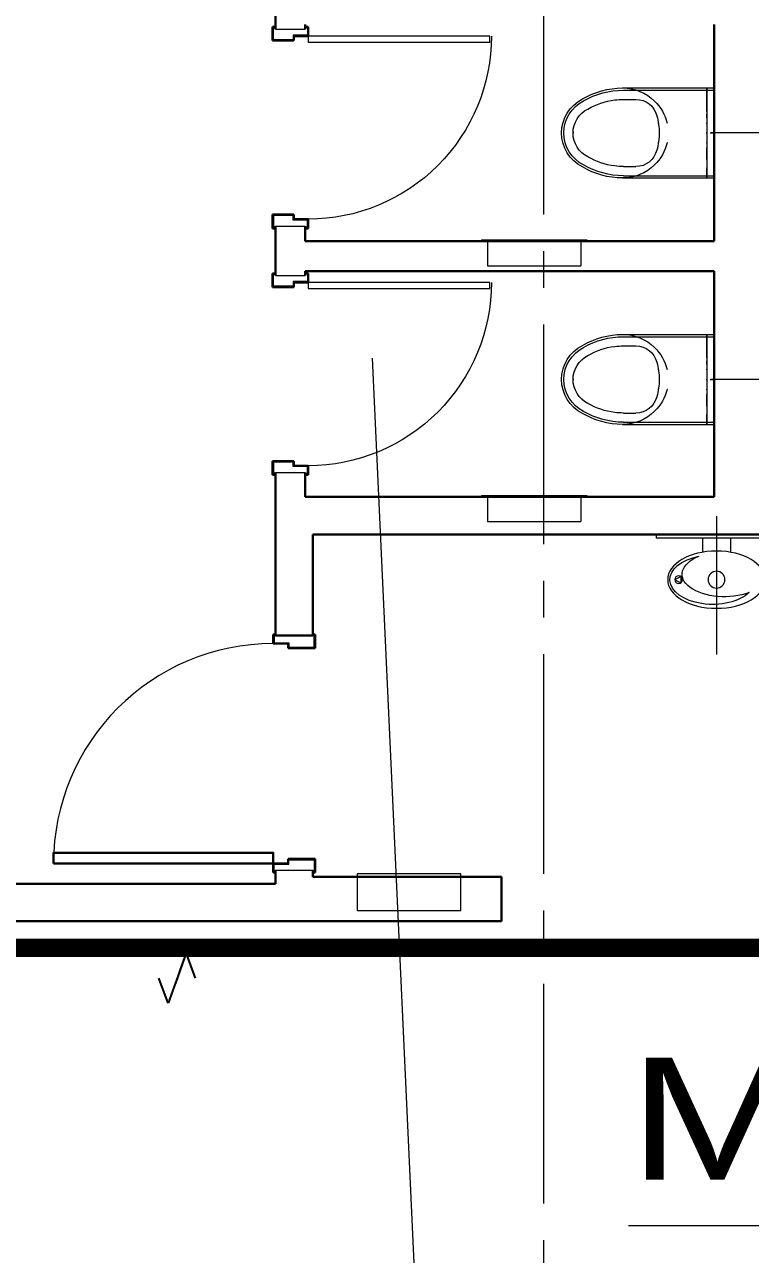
# Model space of a CAD drawing. Header units: inches. Extents: x -26012 to 27, y -3347 to 2082.
# Drawn here: x -23666 to -23547.1, y 489.3 to 690.8 of the extents above; entities that cross this region are included whole.
import ezdxf

# ---------------------------------------------------------------- set-up
doc = ezdxf.new("R2010")
doc.units = ezdxf.units.IN
doc.header["$LTSCALE"] = 48
doc.header["$MEASUREMENT"] = 0
doc.linetypes.add('A_Column Grid$0$CENTER2', pattern=[1.125, 0.75, -0.125, 0.125, -0.125])
doc.linetypes.add('Core Callout Boundary$0$DASHED2', pattern=[0.375, 0.25, -0.125])
doc.layers.get('0').update_dxf_attribs({"plot": 0})
for name, color, linetype in [('A104$0$A-AREA-IDEN', 8, 'Continuous'), ('A104$0$A-DOOR', 8, 'Continuous'), ('A104$0$A-DOOR-FRAM', 8, 'Continuous'), ('A104$0$A-FLOR-PFIX', 8, 'Continuous'), ('A104$0$A-FLOR-SPCL', 8, 'Continuous'), ('A104$0$A-WALL-FULL-INTR', 8, 'Continuous'), ('A_Column Grid$0$A-GRID-GRD1-15', 8, 'A_Column Grid$0$CENTER2'), ('Core Callout Boundary$0$A-Detl-Iden', 6, 'Continuous'), ('M-HVAC-supp @ 96', 93, 'Continuous'), ('XREF', 8, 'Continuous')]:
    doc.layers.add(name, color=color, linetype=linetype)
doc.styles.add('A104$0$Arial', font='arial.ttf', dxfattribs={"height": 0.076839})

# ---------------------------------------------------------------- blocks, each defined once
blk = doc.blocks.new('A104')
at = {"layer": 'A104$0$A-AREA-IDEN', "lineweight": 13}
blk.add_line((-23567.0737, 494.0961, 0.2066), (-23431.436, 494.0961, 0.2066), dxfattribs=at)
at = {"layer": 'A104$0$A-AREA-IDEN', "lineweight": 0, "elevation": 0.2066, "flags": 128}
blk.add_lwpolyline([(-23567.0737, 413.2278), (-23598.7656, 413.2278), (-23609.0394, 636.1473)], dxfattribs=at)
at = {"layer": 'A104$0$A-DOOR', "lineweight": 0, "extrusion": (0, 0, -1)}
for centre in [(23619.5351, 688.9088), (23619.5357, 648.5338)]:
    blk.add_arc(centre, 30.0003, 180, 270.000004, dxfattribs=at)
at = {"layer": 'A104$0$A-DOOR', "lineweight": 0}
blk.add_arc((-23625.2842, 553.3871), 36, 90, 180, dxfattribs=at)
at = {"layer": 'A104$0$A-DOOR', "lineweight": 13}
for points in [[(-23619.5351, 687.9068), (-23589.7871, 687.9068), (-23589.7871, 688.9087), (-23619.5351, 688.9087)], [(-23619.5357, 647.5318), (-23589.7877, 647.5318), (-23589.7877, 648.5337), (-23619.5357, 648.5337)]]:
    blk.add_3dface(points, dxfattribs=at)
at = {"layer": 'A104$0$A-DOOR', "lineweight": 30}
blk.add_3dface([(-23661.2842, 553.3871), (-23661.2842, 555.1371), (-23625.2842, 555.1371), (-23625.2842, 553.3871)], dxfattribs=at)
at = {"layer": 'A104$0$A-DOOR-FRAM', "lineweight": 30, "extrusion": (0, 0, -1)}
for p, q in [((-23625.3865, 688.1582), (-23625.3865, 690.4097)), ((-23625.3865, 690.4097), (-23625.0115, 690.4097)), ((-23619.5351, 690.4097), (-23619.9101, 690.4097)), ((-23619.5351, 690.4097), (-23619.5351, 688.9087)), ((-23621.887, 688.1582), (-23625.3865, 688.1582)), ((-23619.5351, 688.9087), (-23621.887, 688.9087)), ((-23621.887, 688.9087), (-23621.887, 688.1582)), ((-23625.3865, 659.6594), (-23625.3865, 657.408)), ((-23621.887, 659.6594), (-23625.3865, 659.6594)), ((-23621.887, 658.9089), (-23621.887, 659.6594)), ((-23619.5351, 658.9089), (-23621.887, 658.9089)), ((-23619.5351, 657.408), (-23619.5351, 658.9089)), ((-23625.3865, 657.408), (-23625.0115, 657.408)), ((-23619.5351, 657.408), (-23619.9101, 657.408)), ((-23625.3871, 647.7832), (-23625.3871, 650.0347)), ((-23625.3871, 650.0347), (-23625.0121, 650.0347)), ((-23619.5357, 650.0347), (-23619.9107, 650.0347)), ((-23619.5357, 650.0347), (-23619.5357, 648.5337)), ((-23621.8876, 647.7832), (-23625.3871, 647.7832)), ((-23619.5357, 648.5337), (-23621.8876, 648.5337)), ((-23621.8876, 648.5337), (-23621.8876, 647.7832)), ((-23625.3871, 619.2844), (-23625.3871, 617.033)), ((-23621.8876, 619.2844), (-23625.3871, 619.2844)), ((-23621.8876, 618.5339), (-23621.8876, 619.2844)), ((-23619.5357, 618.5339), (-23621.8876, 618.5339)), ((-23619.5357, 617.033), (-23619.5357, 618.5339)), ((-23625.3871, 617.033), (-23625.0121, 617.033)), ((-23619.5357, 617.033), (-23619.9107, 617.033)), ((-23625.2843, 590.8885), (-23625.2843, 589.3875)), ((-23625.2843, 590.8885), (-23624.9093, 590.8885)), ((-23618.4093, 590.8885), (-23618.7843, 590.8885)), ((-23618.4093, 588.637), (-23618.4093, 590.8885)), ((-23625.2843, 589.3875), (-23622.8621, 589.3875)), ((-23622.8621, 589.3875), (-23622.8621, 588.637)), ((-23622.8621, 588.637), (-23618.4093, 588.637)), ((-23622.8621, 553.3875), (-23622.8621, 554.138)), ((-23622.8621, 554.138), (-23618.4093, 554.138)), ((-23618.4093, 554.138), (-23618.4093, 551.8865)), ((-23625.2843, 551.8865), (-23625.2843, 553.3875)), ((-23625.2843, 553.3875), (-23622.8621, 553.3875)), ((-23625.2843, 551.8865), (-23624.9093, 551.8865)), ((-23618.4093, 551.8865), (-23618.7843, 551.8865))]:
    blk.add_line(p, q, dxfattribs=at)
at = {"layer": 'A104$0$A-DOOR-FRAM', "lineweight": 13, "extrusion": (0, 0, -1)}
for p, q in [((-23625.2364, 688.3083), (-23625.2364, 690.2596)), ((-23625.2364, 690.2596), (-23625.0115, 690.2596)), ((-23625.0115, 690.2596), (-23625.0115, 690.4097)), ((-23619.6852, 689.0588), (-23622.0371, 689.0588)), ((-23622.0371, 689.0588), (-23622.0371, 688.3083)), ((-23619.9101, 690.4097), (-23619.9101, 690.2596)), ((-23619.6852, 690.2596), (-23619.9101, 690.2596)), ((-23619.6852, 690.2596), (-23619.6852, 689.0588)), ((-23622.0371, 688.3083), (-23625.2364, 688.3083)), ((-23622.0371, 659.5093), (-23625.2364, 659.5093)), ((-23625.2364, 659.5093), (-23625.2364, 657.5581)), ((-23622.0371, 658.7588), (-23622.0371, 659.5093)), ((-23619.6852, 658.7588), (-23622.0371, 658.7588)), ((-23619.6852, 657.5581), (-23619.6852, 658.7588)), ((-23625.2364, 657.5581), (-23625.0115, 657.5581)), ((-23625.0115, 657.5581), (-23625.0115, 657.408)), ((-23619.9101, 657.408), (-23619.9101, 657.5581)), ((-23619.6852, 657.5581), (-23619.9101, 657.5581)), ((-23625.237, 647.9333), (-23625.237, 649.8846)), ((-23625.237, 649.8846), (-23625.0121, 649.8846)), ((-23625.0121, 649.8846), (-23625.0121, 650.0347)), ((-23619.6858, 648.6838), (-23622.0377, 648.6838)), ((-23622.0377, 648.6838), (-23622.0377, 647.9333)), ((-23619.9107, 650.0347), (-23619.9107, 649.8846)), ((-23619.6858, 649.8846), (-23619.9107, 649.8846)), ((-23619.6858, 649.8846), (-23619.6858, 648.6838)), ((-23622.0377, 647.9333), (-23625.237, 647.9333)), ((-23622.0377, 619.1343), (-23625.237, 619.1343)), ((-23625.237, 619.1343), (-23625.237, 617.1831)), ((-23622.0377, 618.3838), (-23622.0377, 619.1343)), ((-23625.237, 617.1831), (-23625.0121, 617.1831)), ((-23625.0121, 617.1831), (-23625.0121, 617.033)), ((-23619.6858, 618.3838), (-23622.0377, 618.3838)), ((-23619.9107, 617.033), (-23619.9107, 617.1831)), ((-23619.6858, 617.1831), (-23619.9107, 617.1831)), ((-23619.6858, 617.1831), (-23619.6858, 618.3838)), ((-23625.1342, 590.7384), (-23625.1342, 589.5376)), ((-23625.1342, 590.7384), (-23624.9093, 590.7384)), ((-23624.9093, 590.8885), (-23624.9093, 590.7384)), ((-23618.7843, 590.7384), (-23618.7843, 590.8885)), ((-23618.5594, 590.7384), (-23618.7843, 590.7384)), ((-23618.5594, 588.7871), (-23618.5594, 590.7384)), ((-23625.1342, 589.5376), (-23622.712, 589.5376)), ((-23622.712, 589.5376), (-23622.712, 588.7871)), ((-23622.712, 588.7871), (-23618.5594, 588.7871)), ((-23622.712, 553.2374), (-23622.712, 553.9879)), ((-23622.712, 553.9879), (-23618.5594, 553.9879)), ((-23618.5594, 553.9879), (-23618.5594, 552.0366)), ((-23625.1342, 552.0366), (-23625.1342, 553.2374)), ((-23625.1342, 553.2374), (-23622.712, 553.2374)), ((-23625.1342, 552.0366), (-23624.9093, 552.0366)), ((-23624.9093, 551.8865), (-23624.9093, 552.0366)), ((-23618.5594, 552.0366), (-23618.7843, 552.0366)), ((-23618.7843, 552.0366), (-23618.7843, 551.8865))]:
    blk.add_line(p, q, dxfattribs=at)
at = {"layer": 'A104$0$A-FLOR-PFIX', "lineweight": 13}
for p, q in [((-23568.0549, 680.4097), (-23554.2646, 680.4097)), ((-23567.9107, 680.0347), (-23553.0337, 680.0347)), ((-23554.2646, 680.4097), (-23554.265, 678.766)), ((-23554.2646, 676.5583), (-23554.2646, 680.4097)), ((-23554.2646, 680.4097), (-23553.0342, 680.4097)), ((-23553.0337, 680.0347), (-23553.0342, 680.4097)), ((-23553.0342, 680.4097), (-23553.0342, 678.9506)), ((-23553.0342, 678.9506), (-23553.0342, 678.6705)), ((-23553.0337, 680.0347), (-23553.0337, 673.0347)), ((-23567.9102, 678.5342), (-23565.864, 678.5347)), ((-23554.265, 678.766), (-23554.265, 678.5126)), ((-23554.265, 678.5126), (-23554.265, 678.0293)), ((-23554.265, 678.0293), (-23554.265, 677.3885)), ((-23554.265, 677.3885), (-23554.265, 676.1002)), ((-23553.0342, 678.6705), (-23553.0337, 678.1376)), ((-23553.0337, 678.1376), (-23553.0342, 677.4314)), ((-23553.0342, 677.4314), (-23553.0337, 676.142)), ((-23554.2646, 676.3133), (-23554.265, 675.6317)), ((-23554.2646, 675.8728), (-23554.265, 676.1002)), ((-23554.265, 675.6661), (-23554.2646, 675.8728)), ((-23554.2646, 675.488), (-23554.265, 675.6661)), ((-23554.265, 675.6317), (-23554.265, 674.6592)), ((-23554.2646, 675.488), (-23554.265, 674.7827)), ((-23554.2646, 676.5583), (-23554.2646, 676.3133)), ((-23553.0342, 675.6267), (-23553.0337, 675.7768)), ((-23553.0342, 675.6267), (-23553.0337, 674.8817)), ((-23553.0337, 674.8817), (-23553.0342, 673.9953)), ((-23553.0337, 675.951), (-23553.0337, 676.142)), ((-23553.0337, 675.7768), (-23553.0337, 675.951)), ((-23576.1553, 673.0352), (-23576.1647, 673.0347)), ((-23576.1282, 673.0352), (-23576.1553, 673.0352)), ((-23576.0854, 673.0347), (-23576.1282, 673.0352)), ((-23576.0278, 673.0347), (-23576.0854, 673.0347)), ((-23562.1691, 674.6592), (-23562.2454, 674.6592)), ((-23562.082, 673.0347), (-23561.9855, 673.0347)), ((-23561.9762, 673.0347), (-23562.0337, 673.0347)), ((-23561.9855, 673.0347), (-23561.9762, 673.0347)), ((-23554.3246, 673.0347), (-23554.265, 673.0347)), ((-23554.265, 674.7827), (-23554.2646, 673.9437)), ((-23554.265, 674.6592), (-23554.265, 674.6262)), ((-23554.265, 674.6262), (-23554.2646, 674.5327)), ((-23554.2646, 673.9437), (-23554.265, 673.0347)), ((-23554.2646, 673.5022), (-23554.265, 673.0347)), ((-23554.265, 673.0347), (-23554.2646, 672.5672)), ((-23554.265, 673.0347), (-23554.265, 672.1258)), ((-23554.2646, 674.5327), (-23554.2646, 674.3895)), ((-23554.2646, 674.3895), (-23554.2646, 673.9579)), ((-23554.2646, 673.9579), (-23554.2646, 673.5022)), ((-23553.675, 673.0347), (-23553.0337, 673.0347)), ((-23552.3905, 673.0347), (-23553.6076, 673.0347)), ((-23553.0342, 673.9953), (-23553.0337, 673.0347)), ((-23553.0337, 673.0347), (-23553.0342, 672.0741)), ((-23553.0337, 666.0347), (-23553.0337, 673.0347)), ((-23562.1691, 671.4102), (-23562.2459, 671.4102)), ((-23560.7956, 671.4102), (-23560.6991, 671.4102)), ((-23560.6888, 671.4102), (-23560.7473, 671.4102)), ((-23560.6991, 671.4102), (-23560.6888, 671.4102)), ((-23554.2646, 672.5672), (-23554.265, 672.1115)), ((-23554.265, 672.1258), (-23554.2646, 671.2867)), ((-23554.265, 672.1115), (-23554.2646, 671.6799)), ((-23554.2646, 671.5367), (-23554.265, 671.4432)), ((-23554.265, 671.4432), (-23554.265, 671.4102)), ((-23554.265, 671.4102), (-23554.265, 670.4378)), ((-23554.2646, 671.2867), (-23554.265, 670.5815)), ((-23554.2646, 671.6799), (-23554.2646, 671.5367)), ((-23553.0342, 672.0741), (-23553.0342, 671.1878)), ((-23553.0342, 671.1878), (-23553.0337, 670.4427)), ((-23554.265, 670.4033), (-23554.265, 670.5815)), ((-23554.265, 670.4378), (-23554.2646, 669.7562)), ((-23554.265, 670.1966), (-23554.265, 670.4033)), ((-23554.265, 669.9693), (-23554.265, 670.1966)), ((-23554.265, 668.6814), (-23554.265, 669.9693)), ((-23554.2646, 669.7562), (-23554.2646, 669.5111)), ((-23554.2646, 669.5111), (-23554.2646, 665.6597)), ((-23553.0337, 670.2926), (-23553.0337, 670.4427)), ((-23553.0337, 670.1184), (-23553.0337, 670.2926)), ((-23553.0337, 669.9274), (-23553.0337, 670.1184)), ((-23553.0337, 668.6385), (-23553.0337, 669.9274)), ((-23567.9102, 667.5347), (-23565.864, 667.5347)), ((-23554.265, 668.6814), (-23554.265, 668.0401)), ((-23554.265, 668.0401), (-23554.2646, 667.5569)), ((-23554.2646, 667.5569), (-23554.265, 667.3034)), ((-23554.2646, 665.6597), (-23554.265, 667.3034)), ((-23553.0337, 668.6385), (-23553.0342, 667.9319)), ((-23553.0342, 667.9319), (-23553.0342, 667.3989)), ((-23553.0342, 667.3989), (-23553.0342, 667.1189)), ((-23553.0342, 665.6597), (-23553.0342, 667.1189)), ((-23568.0544, 665.6597), (-23554.2646, 665.6597)), ((-23567.9107, 666.0347), (-23553.0337, 666.0347)), ((-23554.2646, 665.6597), (-23553.0342, 665.6597)), ((-23553.0337, 666.0347), (-23553.0342, 665.6597)), ((-23568.0549, 640.0348), (-23554.2646, 640.0348)), ((-23567.9107, 639.6598), (-23553.0337, 639.6598)), ((-23554.2646, 640.0348), (-23554.265, 638.3911)), ((-23554.2646, 636.1834), (-23554.2646, 640.0348)), ((-23554.2646, 640.0348), (-23553.0342, 640.0348)), ((-23553.0337, 639.6598), (-23553.0342, 640.0348)), ((-23553.0342, 640.0348), (-23553.0342, 638.5757)), ((-23553.0337, 639.6598), (-23553.0337, 632.6598)), ((-23567.9102, 638.1593), (-23565.864, 638.1598)), ((-23554.265, 638.3911), (-23554.265, 638.1377)), ((-23554.265, 638.1377), (-23554.265, 637.6544)), ((-23554.265, 637.6544), (-23554.265, 637.0137)), ((-23554.265, 637.0137), (-23554.265, 635.7253)), ((-23553.0342, 638.5757), (-23553.0342, 638.2956)), ((-23553.0342, 638.2956), (-23553.0337, 637.7627)), ((-23553.0337, 637.7627), (-23553.0342, 637.0565)), ((-23553.0342, 637.0565), (-23553.0337, 635.7671)), ((-23554.2646, 635.9384), (-23554.265, 635.2568)), ((-23554.2646, 635.4979), (-23554.265, 635.7253)), ((-23554.265, 635.2912), (-23554.2646, 635.4979)), ((-23554.2646, 635.1131), (-23554.265, 635.2912)), ((-23554.265, 635.2568), (-23554.265, 634.2843)), ((-23554.2646, 635.1131), (-23554.265, 634.4079)), ((-23554.2646, 636.1834), (-23554.2646, 635.9384)), ((-23553.0342, 635.2519), (-23553.0337, 635.4019)), ((-23553.0342, 635.2519), (-23553.0337, 634.5068)), ((-23553.0337, 635.5762), (-23553.0337, 635.7671)), ((-23553.0337, 635.4019), (-23553.0337, 635.5762)), ((-23576.1553, 632.6603), (-23576.1647, 632.6598)), ((-23576.1282, 632.6603), (-23576.1553, 632.6603)), ((-23576.0854, 632.6598), (-23576.1282, 632.6603)), ((-23576.0278, 632.6598), (-23576.0854, 632.6598)), ((-23562.1691, 634.2843), (-23562.2454, 634.2843)), ((-23562.082, 632.6598), (-23561.9855, 632.6598)), ((-23561.9762, 632.6598), (-23562.0337, 632.6598)), ((-23561.9855, 632.6598), (-23561.9762, 632.6598)), ((-23554.3246, 632.6598), (-23554.265, 632.6598)), ((-23554.265, 634.4079), (-23554.2646, 633.5688)), ((-23554.265, 634.2843), (-23554.265, 634.2514)), ((-23554.265, 634.2514), (-23554.2646, 634.1579)), ((-23554.2646, 633.5688), (-23554.265, 632.6598)), ((-23554.2646, 633.1273), (-23554.265, 632.6598)), ((-23554.265, 632.6598), (-23554.2646, 632.1923)), ((-23554.265, 632.6598), (-23554.265, 631.7509)), ((-23554.2646, 634.1579), (-23554.2646, 634.0146)), ((-23554.2646, 634.0146), (-23554.2646, 633.5831)), ((-23554.2646, 633.5831), (-23554.2646, 633.1273)), ((-23553.675, 632.6598), (-23553.0337, 632.6598)), ((-23552.3905, 632.6598), (-23553.6076, 632.6598)), ((-23553.0337, 634.5068), (-23553.0342, 633.6205)), ((-23553.0342, 633.6205), (-23553.0337, 632.6598)), ((-23553.0337, 632.6598), (-23553.0342, 631.6992)), ((-23553.0337, 625.6598), (-23553.0337, 632.6598)), ((-23562.1691, 631.0353), (-23562.2459, 631.0353)), ((-23560.7956, 631.0353), (-23560.6991, 631.0353)), ((-23560.6888, 631.0353), (-23560.7473, 631.0353)), ((-23560.6991, 631.0353), (-23560.6888, 631.0353)), ((-23554.2646, 632.1923), (-23554.265, 631.7366)), ((-23554.265, 631.7509), (-23554.2646, 630.9118)), ((-23554.265, 631.7366), (-23554.2646, 631.305)), ((-23554.2646, 631.1618), (-23554.265, 631.0683)), ((-23554.265, 631.0683), (-23554.265, 631.0353)), ((-23554.265, 631.0353), (-23554.265, 630.0629)), ((-23554.2646, 630.9118), (-23554.265, 630.2066)), ((-23554.2646, 631.305), (-23554.2646, 631.1618)), ((-23553.0342, 631.6992), (-23553.0342, 630.8129)), ((-23553.0342, 630.8129), (-23553.0337, 630.0678)), ((-23554.265, 630.0284), (-23554.265, 630.2066)), ((-23554.265, 630.0629), (-23554.2646, 629.3813)), ((-23554.265, 629.8217), (-23554.265, 630.0284)), ((-23554.265, 629.5944), (-23554.265, 629.8217)), ((-23554.265, 628.3065), (-23554.265, 629.5944)), ((-23554.2646, 629.3813), (-23554.2646, 629.1362)), ((-23554.2646, 629.1362), (-23554.2646, 625.2848)), ((-23553.0337, 629.9177), (-23553.0337, 630.0678)), ((-23553.0337, 629.7435), (-23553.0337, 629.9177)), ((-23553.0337, 629.5525), (-23553.0337, 629.7435)), ((-23553.0337, 628.2637), (-23553.0337, 629.5525)), ((-23567.9102, 627.1598), (-23565.864, 627.1598)), ((-23554.265, 628.3065), (-23554.265, 627.6652)), ((-23554.265, 627.6652), (-23554.2646, 627.182)), ((-23554.2646, 627.182), (-23554.265, 626.9285)), ((-23554.2646, 625.2848), (-23554.265, 626.9285)), ((-23553.0337, 628.2637), (-23553.0342, 627.557)), ((-23553.0342, 627.557), (-23553.0342, 627.024)), ((-23553.0342, 627.024), (-23553.0342, 626.744)), ((-23553.0342, 625.2848), (-23553.0342, 626.744)), ((-23568.0544, 625.2848), (-23554.2646, 625.2848)), ((-23567.9107, 625.6598), (-23553.0337, 625.6598)), ((-23554.2646, 625.2848), (-23553.0342, 625.2848)), ((-23553.0337, 625.6598), (-23553.0342, 625.2848))]:
    blk.add_line(p, q, dxfattribs=at)
at = {"layer": 'A104$0$A-FLOR-PFIX', "lineweight": 0, "extrusion": (0, 0, -1)}
for p, q in [((-23532.7834, 673.0345), (-23553.0333, 673.0345)), ((-23496.4084, 632.6597), (-23553.0333, 632.6597)), ((-23552.6584, 610.2847), (-23552.6584, 587.6208))]:
    blk.add_line(p, q, dxfattribs=at)
at = {"layer": 'A104$0$A-FLOR-PFIX', "lineweight": 13, "extrusion": (0, 0, -1)}
for p, q in [((-23523.2834, 607.2847), (-23562.5333, 607.2847)), ((-23562.5333, 607.2847), (-23562.5333, 606.6597)), ((-23523.2835, 606.6597), (-23562.5333, 606.6597)), ((-23554.9708, 606.6597), (-23554.9708, 604.3472)), ((-23550.3458, 606.6597), (-23550.3458, 604.3472)), ((-23558.4807, 600.3549), (-23559.5013, 599.8598)), ((-23558.4807, 600.3549), (-23558.4807, 599.3647)), ((-23559.5013, 599.8598), (-23558.4807, 599.3647))]:
    blk.add_line(p, q, dxfattribs=at)
for centre, radius in [((23558.8709, 599.8598), 0.6304), ((23552.6584, 599.8598), 1.375)]:
    blk.add_circle(centre, radius, dxfattribs=at)
for centre, radius, start, end in [((23567.9816, 667.3006), 13.1082, 59.571383, 89.685294), ((23567.9096, 667.0329), 13.0007, 59.8405, 90), ((23567.9096, 667.0328), 13.0008, 59.840611, 90.000111), ((23568.0724, 672.8687), 7.54, 90.142736, 134.4461), ((23571.7848, 673.0332), 6.2503, 0, 63.019806), ((23571.7848, 673.0332), 5.8753, 0, 63.119008), ((23571.7848, 673.0332), 4.3752, 0, 63.657061), ((23567.9096, 667.0329), 11.5006, 59.617403, 82.854531), ((23567.9096, 667.0329), 11.5006, 82.854533, 90), ((23565.843, 675.0333), 3.5002, 89.644078, 166.434231), ((23568.0724, 672.8687), 7.54, 134.4461, 166.274158), ((23572.0348, 673.0332), 10.0005, 163.614631, 180), ((23571.7848, 673.0332), 6.2503, 296.980194, 0), ((23571.7848, 673.0332), 5.8753, 296.880992, 0), ((23571.7848, 673.0332), 4.3752, 296.342939, 0), ((23572.0348, 673.0332), 10.0005, 180, 196.385369), ((23568.0724, 673.1978), 7.54, 193.725842, 225.5539), ((23567.9096, 679.0336), 11.5006, 277.145467, 300.382594), ((23565.843, 671.0331), 3.5002, 193.565769, 270.355922), ((23567.9816, 678.7659), 13.1082, 270.314706, 300.428617), ((23567.9096, 679.0336), 13.0008, 269.999892, 300.159392), ((23567.9096, 679.0336), 13.0007, 270, 300.1595), ((23567.9096, 679.0336), 11.5006, 270, 277.145467), ((23568.0724, 673.1978), 7.54, 225.5539, 269.857264), ((23567.9816, 626.9257), 13.1082, 59.571383, 89.685294), ((23567.9096, 626.658), 13.0007, 59.8405, 90), ((23567.9096, 626.658), 13.0008, 59.840611, 90.000111), ((23568.0724, 632.4938), 7.54, 90.142736, 134.4461), ((23571.7848, 632.6584), 6.2503, 0, 63.019806), ((23571.7848, 632.6584), 5.8753, 0, 63.119008), ((23571.7848, 632.6584), 4.3752, 0, 63.657061), ((23567.9096, 626.658), 11.5006, 59.617403, 82.854531), ((23567.9096, 626.658), 11.5006, 82.854533, 90), ((23565.843, 634.6585), 3.5002, 89.644078, 166.434231), ((23568.0724, 632.4938), 7.54, 134.4461, 166.274158), ((23572.0348, 632.6584), 10.0005, 163.614631, 180), ((23571.7848, 632.6584), 6.2503, 296.980194, 0), ((23571.7848, 632.6584), 5.8753, 296.880992, 0), ((23571.7848, 632.6584), 4.3752, 296.342939, 0), ((23572.0348, 632.6584), 10.0005, 180, 196.385369), ((23568.0724, 632.8229), 7.54, 193.725842, 225.5539), ((23567.9096, 638.6587), 11.5006, 277.145467, 300.382594), ((23565.843, 630.6583), 3.5002, 193.565769, 270.355922), ((23567.9816, 638.391), 13.1082, 270.314706, 300.428617), ((23567.9096, 638.6588), 13.0008, 269.999892, 300.159392), ((23567.9096, 638.6587), 13.0007, 270, 300.1595), ((23567.9096, 638.6587), 11.5006, 270, 277.145467), ((23568.0724, 632.8229), 7.54, 225.5539, 269.857264)]:
    blk.add_arc(centre, radius, start, end, dxfattribs=at)
blk.add_ellipse((-23552.6584, 599.8598), major_axis=(-7.9999, 0), ratio=0.58594617, dxfattribs=at)
for centre, major_axis, ratio, start_param, end_param in [((-23553.2834, 599.8598), (6.9999, 0), 0.57989522, 0.54426023, 4.39286819), ((-23551.3547, 600.7486), (6.9488, 0), 0.52986881, 0.94744166, 4.07663029)]:
    blk.add_ellipse(centre, major_axis=major_axis, ratio=ratio, start_param=start_param, end_param=end_param, dxfattribs=at)
at = {"layer": 'A104$0$A-FLOR-PFIX', "lineweight": 13}
for p in [(-23554.265, 674.6592), (-23554.265, 673.0347), (-23553.0337, 673.0347), (-23554.265, 671.4102), (-23554.265, 634.2843), (-23554.265, 632.6598), (-23553.0337, 632.6598), (-23554.265, 631.0353)]:
    blk.add_point(p, dxfattribs=at)
at = {"layer": 'A104$0$A-FLOR-SPCL', "lineweight": 13}
for p, q in [((-23591.1607, 655.5332), (-23591.1607, 655.2852)), ((-23591.1607, 655.5332), (-23573.9058, 655.5332)), ((-23591.1607, 655.2852), (-23573.9058, 655.2852)), ((-23590.1617, 655.2842), (-23590.1587, 651.2842)), ((-23574.9058, 655.2852), (-23574.9068, 651.2842)), ((-23573.9058, 655.5332), (-23573.9058, 655.2852)), ((-23590.1587, 651.2842), (-23574.9068, 651.2842)), ((-23591.1607, 613.6582), (-23591.1607, 613.4102)), ((-23591.1607, 613.6582), (-23573.9058, 613.6582)), ((-23591.1607, 613.4102), (-23573.9058, 613.4102)), ((-23590.1617, 613.4092), (-23590.1587, 609.4092)), ((-23574.9058, 613.4102), (-23574.9068, 609.4092)), ((-23573.9058, 613.6582), (-23573.9058, 613.4102)), ((-23590.1587, 609.4092), (-23574.9068, 609.4092))]:
    blk.add_line(p, q, dxfattribs=at)
blk.add_3dface([(-23594.5334, 551.6596), (-23611.5334, 551.6596), (-23611.5334, 545.6596), (-23594.5334, 545.6596)], dxfattribs=at)
at = {"layer": 'A104$0$A-WALL-FULL-INTR', "lineweight": 30, "extrusion": (0, 0, -1)}
for p, q in [((-23624.9084, 723.6445), (-23624.9078, 690.0347)), ((-23620.0323, 690.7847), (-23620.032, 690.0347)), ((-23553.0333, 655.2847), (-23553.0333, 690.7845)), ((-23624.9067, 657.783), (-23624.9073, 649.6597)), ((-23620.0318, 657.783), (-23620.0323, 655.2847)), ((-23553.0337, 655.2847), (-23620.0328, 655.2847)), ((-23553.0337, 650.4097), (-23620.0328, 650.4097)), ((-23620.0323, 650.4097), (-23620.0323, 649.6597)), ((-23553.0333, 613.4097), (-23553.0333, 650.4097)), ((-23624.9084, 617.408), (-23624.9084, 590.7384)), ((-23620.0323, 617.408), (-23620.0323, 613.4097)), ((-23620.0324, 613.4097), (-23553.0333, 613.4097)), ((-23618.7834, 607.2847), (-23618.7834, 590.7384)), ((-23618.7834, 607.2847), (-23467.0334, 607.2847)), ((-23618.7834, 590.7384), (-23624.9084, 590.7384)), ((-23624.9084, 552.2615), (-23624.9084, 550.0346)), ((-23618.7834, 552.2615), (-23618.7834, 551.1596)), ((-23711.6585, 550.0346), (-23624.9084, 550.0346)), ((-23618.7834, 551.1596), (-23587.9084, 551.1596)), ((-23587.9084, 551.1596), (-23587.9084, 543.9096)), ((-23711.6585, 543.9096), (-23587.9084, 543.9096))]:
    blk.add_line(p, q, dxfattribs=at)
at = {"layer": 'A104$0$A-WALL-FULL-INTR', "lineweight": 0, "extrusion": (0, 0, -1)}
for p, q in [((-23624.9078, 690.0347), (-23620.032, 690.0347)), ((-23624.9067, 657.783), (-23620.0318, 657.783)), ((-23624.9073, 649.6597), (-23620.0323, 649.6597)), ((-23624.9084, 617.408), (-23620.0323, 617.408)), ((-23624.9084, 552.2615), (-23618.7834, 552.2615))]:
    blk.add_line(p, q, dxfattribs=at)
at = {"layer": 'A104$0$A-AREA-IDEN', "lineweight": 13, "insert": (-23567.0747, 501.5751, 0.2066), "char_height": 19.999996, "attachment_point": 7, "line_spacing_factor": 0.6, "style": 'A104$0$Arial'}
blk.add_mtext('\\H1x;\\W1.24688;MEN "A"', dxfattribs=at)
blk = doc.blocks.new('A_Column Grid')
at = {"layer": 'A_Column Grid$0$A-GRID-GRD1-15', "lineweight": 0}
blk.add_line((-23581.02, 1667.67), (-23581.02, -2700.91), dxfattribs=at)
blk = doc.blocks.new('Core Callout Boundary')
at = {"layer": 'Core Callout Boundary$0$A-Detl-Iden', "linetype": 'Core Callout Boundary$0$DASHED2', "const_width": 3, "flags": 128}
blk.add_lwpolyline([(-23203.71, 1040.12), (-23829.2, 1040.12), (-23829.2, 539.55), (-23203.71, 539.55)], close=True, dxfattribs=at)
blk = doc.blocks.new('Symbol-BreakLine-Anno')
at = {"color": 170}
blk.add_wipeout([(-0.0101, -0.0349), (-0.0101, 0.0037), (0.0429, -0.0156)], dxfattribs=at)
at = {"color": 0, "linetype": 'ByBlock'}
blk.add_line((0.0429, -0.0156), (0, -0.0313), dxfattribs=at)
at = {"color": 170}
blk.add_wipeout([(0.0101, 0.0349), (0.0101, -0.0037), (-0.0429, 0.0156)], dxfattribs=at)
at = {"color": 0, "linetype": 'ByBlock'}
for p, q in [((0, 0.0312), (-0.0429, 0.0156)), ((-0.0429, 0.0156), (0.0429, -0.0156))]:
    blk.add_line(p, q, dxfattribs=at)
at = {"linetype": 'Continuous', "flags": 128}
blk.add_lwpolyline([(0, 0), (0, 0)], close=True, dxfattribs=at)

msp = doc.modelspace()

# ---------------------------------------------------------------- block references
at = {"layer": 'XREF'}
for name in ['A_Column Grid', 'A104', 'Core Callout Boundary']:
    msp.add_blockref(name, (0, 0), dxfattribs=at)

# ---------------------------------------------------------------- next in the draw order: block references
at = {"layer": 'M-HVAC-supp @ 96', "xscale": 96, "yscale": 96, "zscale": 96, "rotation": 270}
msp.add_blockref('Symbol-BreakLine-Anno', (-23641.02, 534.61), dxfattribs=at)

doc.saveas('drawing.dxf')
